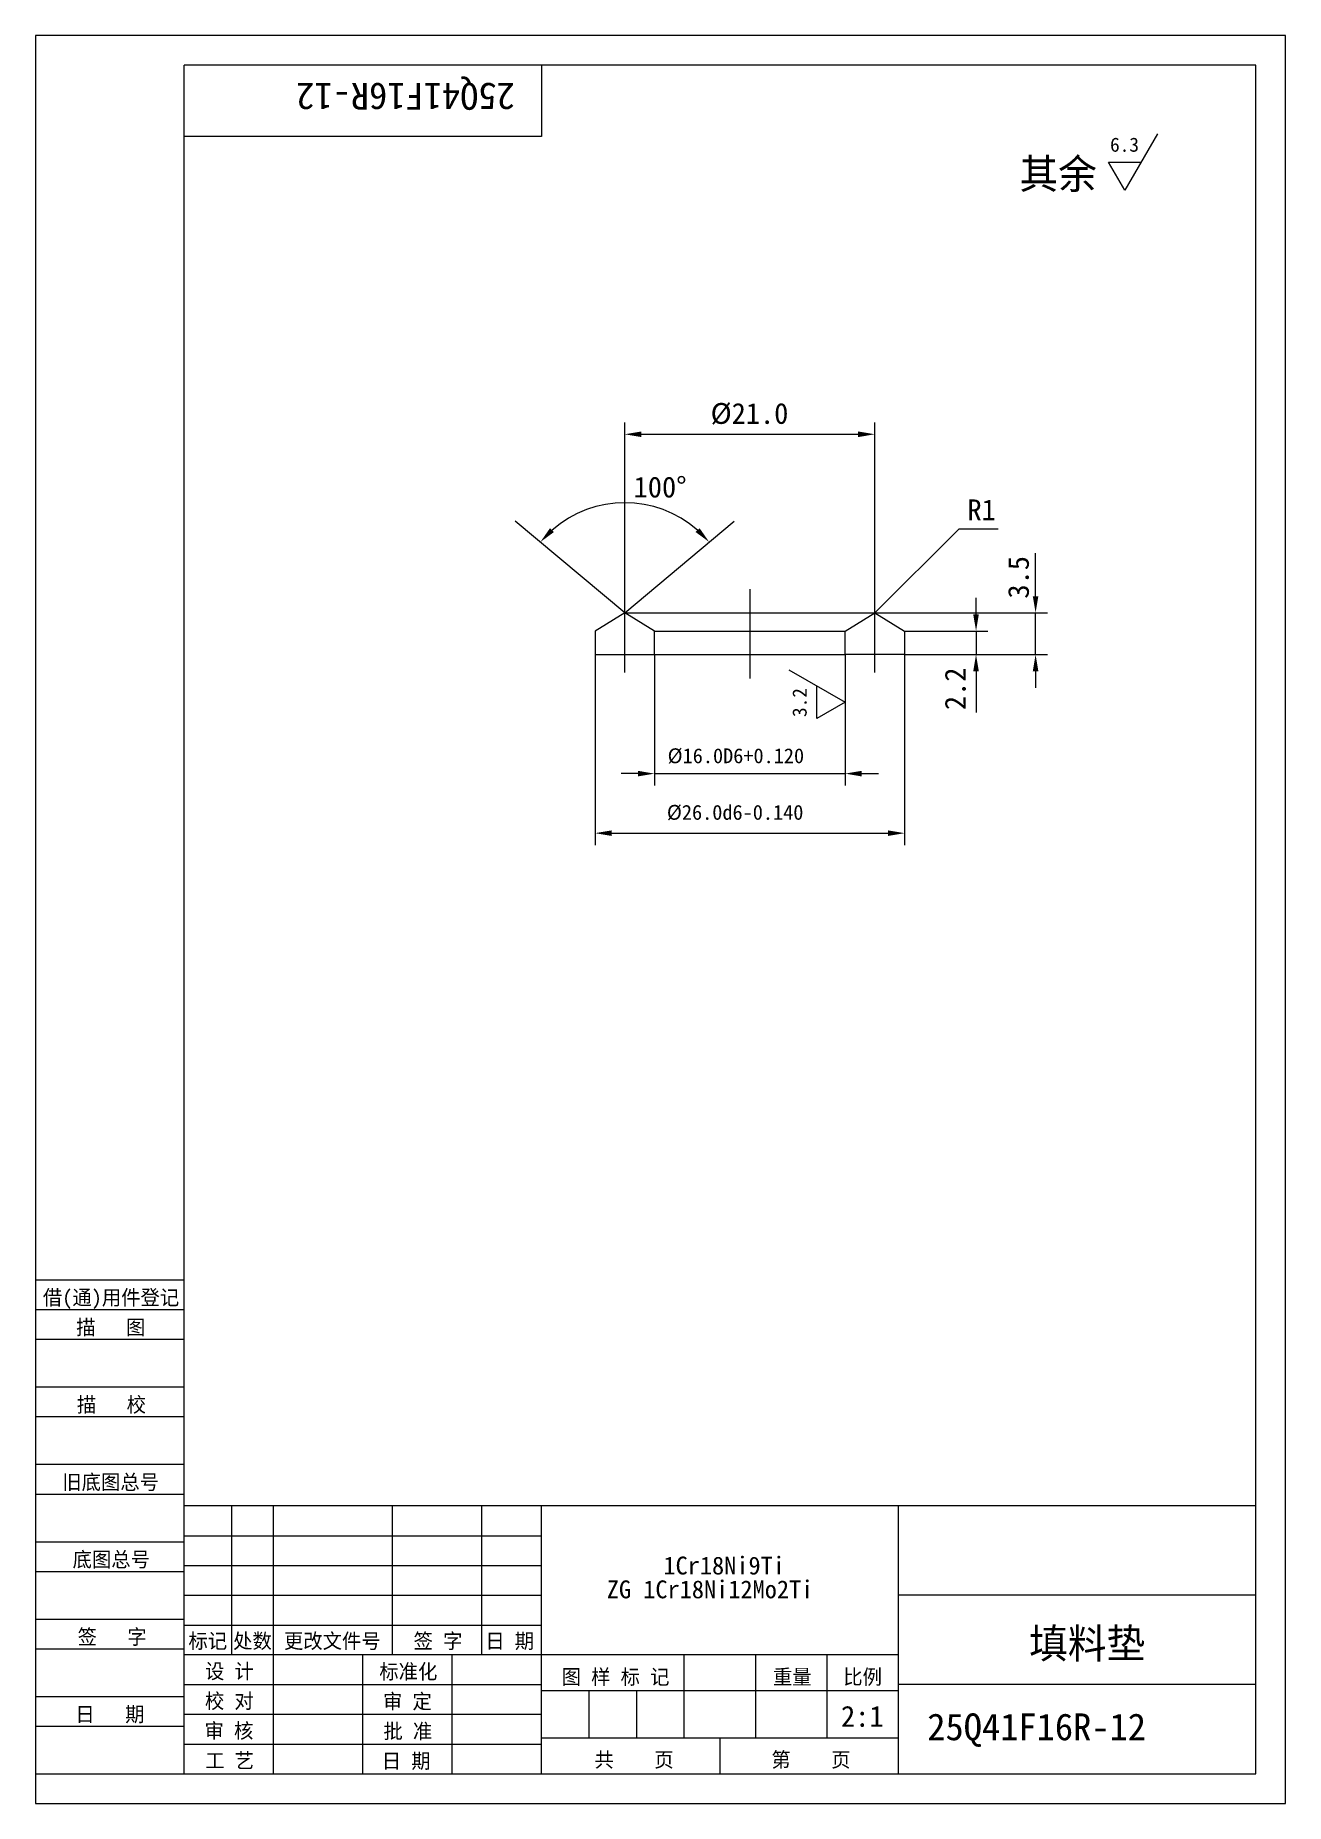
# Model space of a CAD drawing. Header units: metres. Extents: x 0 to 210, y 0 to 297.
import ezdxf

# ---------------------------------------------------------------- set-up
doc = ezdxf.new("R2010")
doc.units = ezdxf.units.M
for name, color, linetype in [('C', 6, 'Continuous'), ('D', 1, 'Continuous'), ('FL', 5, 'Continuous'), ('T', 7, 'Continuous'), ('TL', 4, 'Continuous')]:
    doc.layers.add(name, color=color, linetype=linetype)

# ---------------------------------------------------------------- blocks, each defined once
blk = doc.blocks.new('TUKUN4')
at = {"layer": 'FL'}
for p, q in [((0, 297), (0, 0)), ((210, 297), (0, 297)), ((210, 0), (210, 297)), ((0, 78), (25, 78)), ((0, 70), (25, 70)), ((0, 65), (25, 65)), ((0, 57), (25, 57)), ((0, 52), (25, 52)), ((33, 25), (33, 50)), ((40, 5), (40, 50)), ((60, 25), (60, 50)), ((75, 25), (75, 50)), ((25, 45), (85, 45)), ((0, 44), (25, 44)), ((0, 39), (25, 39)), ((25, 40), (85, 40)), ((25, 35), (85, 35)), ((0, 31), (25, 31)), ((25, 30), (85, 30)), ((0, 26), (25, 26)), ((70, 5), (70, 25)), ((0, 18), (25, 18)), ((25, 20), (85, 20)), ((25, 15), (85, 15)), ((0, 13), (25, 13)), ((25, 10), (85, 10)), ((0, 0), (210, 0))]:
    blk.add_line(p, q, dxfattribs=at)
at = {"layer": 'TL'}
for p, q in [((25, 5), (25, 292)), ((205, 292), (25, 292)), ((85, 292), (85, 280)), ((205, 5), (205, 292)), ((85, 280), (25, 280)), ((0, 88), (25, 88)), ((0, 83), (25, 83)), ((205, 50), (25, 50)), ((85, 5), (85, 50)), ((145, 5), (145, 50)), ((205, 35), (145, 35)), ((145, 25), (25, 25)), ((55, 5), (55, 25)), ((109, 11), (109, 25)), ((121, 11), (121, 25)), ((133, 11), (133, 25)), ((85, 19), (145, 19)), ((93, 11), (93, 19)), ((101, 11), (101, 19)), ((205, 20), (145, 20)), ((145, 11), (85, 11)), ((115, 5), (115, 11)), ((0, 5), (205, 5))]:
    blk.add_line(p, q, dxfattribs=at)
at = {"layer": 'T'}
for s, p in [('借(通)用件登记', (1.26, 83.76)), ('描   图', (6.86, 78.76)), ('描   校', (6.98, 65.76)), ('旧底图总号', (4.52, 52.76)), ('底图总号', (6.25, 39.76)), ('签   字', (7.1, 26.76)), ('标记', (25.71, 26.07)), ('处数', (33.22, 26.07)), ('更改文件号', (41.75, 26.07)), ('签 字', (63.53, 26.07)), ('日 期', (75.57, 26.07)), ('设 计', (28.5, 20.99)), ('标准化', (57.77, 20.93)), ('图 样 标 记', (88.4, 20.04)), ('重量', (123.88, 20.04)), ('比例', (135.7, 20.04)), ('校 对', (28.48, 15.99)), ('审 定', (58.39, 15.93)), ('日   期', (6.72, 13.76)), ('审 核', (28.41, 10.99)), ('批 准', (58.46, 10.93)), ('共    页', (93.91, 6.13)), ('第    页', (123.62, 6.13)), ('工 艺', (28.52, 5.99)), ('日 期', (58.18, 5.93))]:
    blk.add_text(s, height=2.5, dxfattribs=at).set_placement(p)

msp = doc.modelspace()

# ---------------------------------------------------------------- linework, layer by layer
at = {"layer": 'C'}
for points in [[(120, 204), (120, 189)], [(99, 190), (99, 200)], [(141, 190), (141, 200)]]:
    msp.add_lwpolyline(points, dxfattribs=at)
at = {"layer": 'D'}
for p, q in [((188.46, 280.46), (183, 271)), ((183, 271), (180.27, 275.73)), ((180.27, 275.73), (185.73, 275.73)), ((99, 200), (99, 232)), ((141, 200), (141, 232)), ((101.8, 230), (138.2, 230)), ((168, 205.6), (168, 210.02)), ((168, 202.8), (168, 205.6)), ((158, 199.75), (158, 202.55)), ((141, 200), (170, 200)), ((168, 193), (168, 200)), ((146, 196.95), (160, 196.95)), ((158, 196.95), (158, 193)), ((94, 193), (94, 161)), ((104, 193), (104, 171)), ((126.54, 190.46), (136, 185)), ((136, 193), (136, 171)), ((146, 193), (146, 161)), ((146, 193), (160, 193)), ((146, 193), (170, 193)), ((158, 190.2), (158, 187.4)), ((168, 190.2), (168, 187.4)), ((131.27, 182.27), (131.27, 187.73)), ((158, 187.4), (158, 183.29)), ((136, 185), (131.27, 182.27)), ((101.2, 173), (98.4, 173)), ((104, 173), (136, 173)), ((138.8, 173), (141.6, 173)), ((96.8, 163), (143.2, 163))]:
    msp.add_line(p, q, dxfattribs=at)
for points in [[(99, 200), (80.61, 215.43)], [(99, 200), (117.39, 215.43)], [(141, 200), (155.14, 214.14), (161.72, 214.14)]]:
    msp.add_lwpolyline(points, dxfattribs=at)
msp.add_arc((99, 200), 18.51, 48.67, 131.33, dxfattribs=at)
for points in [[(101.8, 230.47), (101.8, 229.53), (99, 230)], [(138.2, 230.47), (138.2, 229.53), (141, 230)], [(87.11, 213.58), (86.44, 214.23), (84.82, 211.9)], [(111.56, 214.23), (110.89, 213.58), (113.18, 211.9)], [(167.53, 202.8), (168.47, 202.8), (168, 200)], [(157.53, 199.75), (158.47, 199.75), (158, 196.95)], [(157.53, 190.2), (158.47, 190.2), (158, 193)], [(167.53, 190.2), (168.47, 190.2), (168, 193)], [(101.2, 173.47), (101.2, 172.53), (104, 173)], [(138.8, 173.47), (138.8, 172.53), (136, 173)], [(96.8, 163.47), (96.8, 162.53), (94, 163)], [(143.2, 163.47), (143.2, 162.53), (146, 163)]]:
    msp.add_solid(points, dxfattribs=at)
at = {"layer": 'TL'}
for points in [[(99, 200), (94, 196.95), (94, 193), (104, 193), (104, 196.95), (99, 200)], [(99, 200), (141, 200)], [(141, 200), (146, 196.95), (146, 193), (136, 193), (136, 196.95), (141, 200)], [(104, 196.95), (136, 196.95)], [(104, 193), (136, 193)]]:
    msp.add_lwpolyline(points, dxfattribs=at)

# ---------------------------------------------------------------- block references
at = {"layer": 'D'}
msp.add_blockref('TUKUN4', (0, 0), dxfattribs=at)

# ---------------------------------------------------------------- texts
for s, height, rotation, p in [('25Q41F16R-12', 4.5, 180, (80.54, 289)), ('3.5', 3.5, 90, (166.87, 202.4)), ('2.2', 3.5, 90, (156.25, 183.67)), ('3.2', 2.38, 90, (129.55, 182.51))]:
    msp.add_text(s, height=height, rotation=rotation, dxfattribs=at).set_placement(p)
for s, height, p in [('6.3', 2.38, (180.51, 277.45)), ('其余', 5, (165.29, 271.23)), ('%%C21.0', 3.5, (113.42, 231.75)), ('100%%d', 3.5, (100.49, 219.38)), ('R1', 3.5, (156.56, 215.56)), ('%%C16.0D6+0.120', 2.5, (106.19, 174.75)), ('%%C26.0d6-0.140', 2.5, (106.07, 165.25)), ('1Cr18Ni9Ti', 3, (105.49, 38.49)), ('ZG 1Cr18Ni12Mo2Ti', 3, (95.98, 34.49)), ('填料垫', 5, (166.91, 24.41)), ('2:1', 3.5, (135.32, 12.92)), ('25Q41F16R-12', 4.5, (149.81, 10.65))]:
    msp.add_text(s, height=height, dxfattribs=at).set_placement(p)

doc.saveas('drawing.dxf')
